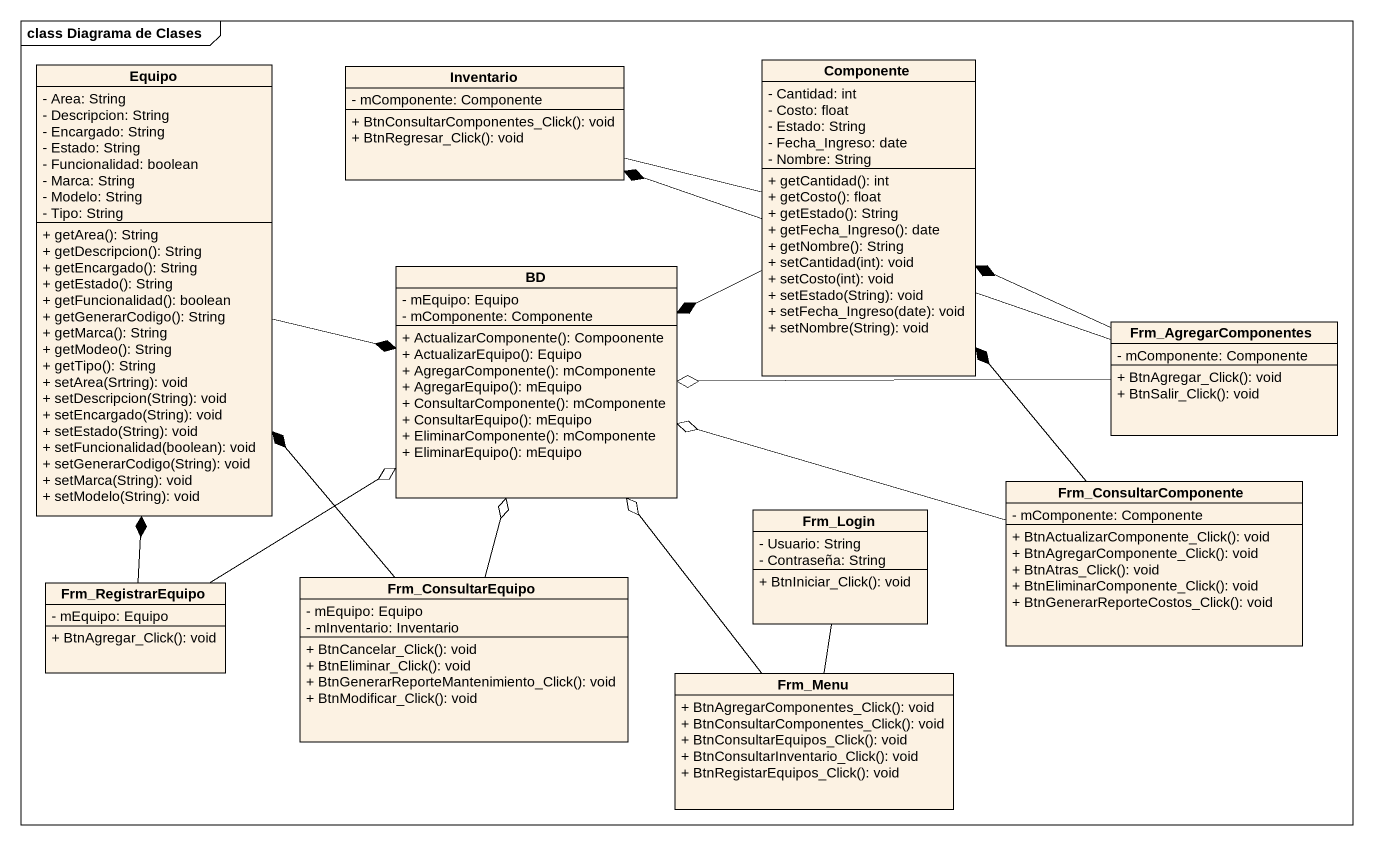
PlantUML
@startuml
mainframe class Diagrama de Clases
hide circle
hide empty members
skinparam classAttributeIconSize 0
class Equipo {
  - Area: String
  - Descripcion: String
  - Encargado: String
  - Estado: String
  - Funcionalidad: boolean
  - Marca: String
  - Modelo: String
  - Tipo: String
  + getArea(): String
  + getDescripcion(): String
  + getEncargado(): String
  + getEstado(): String
  + getFuncionalidad(): boolean
  + getGenerarCodigo(): String
  + getMarca(): String
  + getModeo(): String
  + getTipo(): String
  + setArea(Srtring): void
  + setDescripcion(String): void
  + setEncargado(String): void
  + setEstado(String): void
  + setFuncionalidad(boolean): void
  + setGenerarCodigo(String): void
  + setMarca(String): void
  + setModelo(String): void
}
class Inventario {
  - mComponente: Componente
  + BtnConsultarComponentes_Click(): void
  + BtnRegresar_Click(): void
}
class Componente {
  - Cantidad: int
  - Costo: float
  - Estado: String
  - Fecha_Ingreso: date
  - Nombre: String
  + getCantidad(): int
  + getCosto(): float
  + getEstado(): String
  + getFecha_Ingreso(): date
  + getNombre(): String
  + setCantidad(int): void
  + setCosto(int): void
  + setEstado(String): void
  + setFecha_Ingreso(date): void
  + setNombre(String): void
}
class BD {
  - mEquipo: Equipo
  - mComponente: Componente
  + ActualizarComponente(): Compoonente
  + ActualizarEquipo(): Equipo
  + AgregarComponente(): mComponente
  + AgregarEquipo(): mEquipo
  + ConsultarComponente(): mComponente
  + ConsultarEquipo(): mEquipo
  + EliminarComponente(): mComponente
  + EliminarEquipo(): mEquipo
}
class Frm_AgregarComponentes {
  - mComponente: Componente
  + BtnAgregar_Click(): void
  + BtnSalir_Click(): void
}
class Frm_ConsultarComponente {
  - mComponente: Componente
  + BtnActualizarComponente_Click(): void
  + BtnAgregarComponente_Click(): void
  + BtnAtras_Click(): void
  + BtnEliminarComponente_Click(): void
  + BtnGenerarReporteCostos_Click(): void
}
class Frm_Login {
  - Usuario: String
  - Contraseña: String
  + BtnIniciar_Click(): void
}
class Frm_RegistrarEquipo {
  - mEquipo: Equipo
  + BtnAgregar_Click(): void
}
class Frm_ConsultarEquipo {
  - mEquipo: Equipo
  - mInventario: Inventario
  + BtnCancelar_Click(): void
  + BtnEliminar_Click(): void
  + BtnGenerarReporteMantenimiento_Click(): void
  + BtnModificar_Click(): void
}
class Frm_Menu {
  + BtnAgregarComponentes_Click(): void
  + BtnConsultarComponentes_Click(): void
  + BtnConsultarEquipos_Click(): void
  + BtnConsultarInventario_Click(): void
  + BtnRegistarEquipos_Click(): void
}
Equipo -right-* BD
Inventario -right- Componente
Componente -left-* BD
Frm_AgregarComponentes -left-* Inventario
Frm_AgregarComponentes -left-* Componente
Frm_AgregarComponentes -left-o BD
Frm_ConsultarComponente -up-* Componente
Frm_ConsultarComponente -left-o BD
Frm_RegistrarEquipo -up-* Equipo
Frm_RegistrarEquipo -up-o BD
Frm_ConsultarEquipo -up-* Equipo
Frm_ConsultarEquipo -up-o BD
Frm_Menu -up-o BD
Frm_Menu -up- Frm_Login
@enduml
